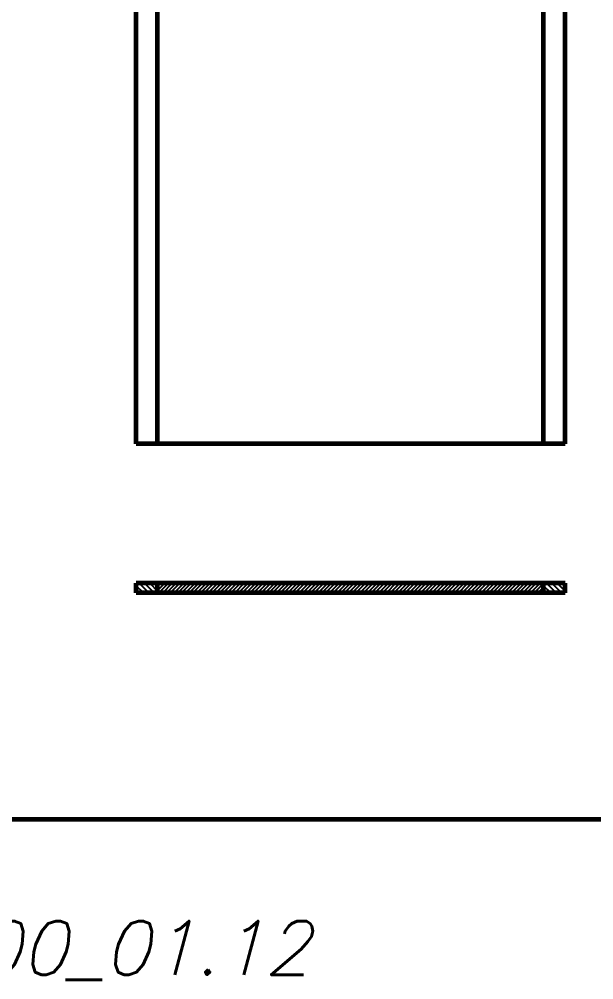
# Model space of a CAD drawing. Header units: inches. Extents: x -4554 to 14101, y -13650 to 2449.
# Drawn here: x 4120 to 5192, y -1000 to 792 of the extents above; entities that cross this region are included whole.
import ezdxf

# ---------------------------------------------------------------- set-up
doc = ezdxf.new("R2010")
doc.units = ezdxf.units.IN
doc.layers.add('Слой1', color=7, linetype='Continuous')
doc.styles.get("Standard").update_dxf_attribs({"font": 'txt.shx', "oblique": 15, "height": 5})

# ---------------------------------------------------------------- blocks, each defined once
blk = doc.blocks.new('*B246')
at = {"layer": 'Слой1', "linetype": 'Continuous'}
for p, q in [((4378, -273.2), (4391.2, -260)), ((4384.1, -260), (4378, -266.1)), ((4398.3, -260), (4380.3, -278)), ((4387.4, -278), (4405.4, -260)), ((4412.4, -260), (4394.4, -278)), ((4401.5, -278), (4419.5, -260)), ((4426.6, -260), (4408.6, -278)), ((4415.6, -278), (4433.6, -260)), ((4440.7, -260), (4422.7, -278)), ((4429.8, -278), (4447.8, -260)), ((4454.9, -260), (4436.9, -278)), ((4443.9, -278), (4461.9, -260)), ((4469, -260), (4451, -278)), ((4458.1, -278), (4476.1, -260)), ((4483.1, -260), (4465.1, -278)), ((4472.2, -278), (4490.2, -260)), ((4497.3, -260), (4479.3, -278)), ((4486.4, -278), (4504.4, -260)), ((4511.4, -260), (4493.4, -278)), ((4500.5, -278), (4518.5, -260)), ((4525.6, -260), (4507.6, -278)), ((4514.6, -278), (4532.6, -260)), ((4539.7, -260), (4521.7, -278)), ((4528.8, -278), (4546.8, -260)), ((4553.9, -260), (4535.9, -278)), ((4542.9, -278), (4560.9, -260)), ((4568, -260), (4550, -278)), ((4557.1, -278), (4575.1, -260)), ((4582.1, -260), (4564.1, -278)), ((4571.2, -278), (4589.2, -260)), ((4596.3, -260), (4578.3, -278)), ((4585.3, -278), (4603.3, -260)), ((4610.4, -260), (4592.4, -278)), ((4599.5, -278), (4617.5, -260)), ((4624.6, -260), (4606.6, -278)), ((4613.6, -278), (4631.6, -260)), ((4638.7, -260), (4620.7, -278)), ((4627.8, -278), (4645.8, -260)), ((4652.8, -260), (4634.8, -278)), ((4641.9, -278), (4659.9, -260)), ((4667, -260), (4649, -278)), ((4656.1, -278), (4674.1, -260)), ((4681.1, -260), (4663.1, -278)), ((4670.2, -278), (4688.2, -260)), ((4695.3, -260), (4677.3, -278)), ((4684.3, -278), (4702.3, -260)), ((4709.4, -260), (4691.4, -278)), ((4698.5, -278), (4716.5, -260)), ((4723.6, -260), (4705.6, -278)), ((4712.6, -278), (4730.6, -260)), ((4737.7, -260), (4719.7, -278)), ((4726.8, -278), (4744.8, -260)), ((4751.8, -260), (4733.8, -278)), ((4740.9, -278), (4758.9, -260)), ((4766, -260), (4748, -278)), ((4755.1, -278), (4773.1, -260)), ((4780.1, -260), (4762.1, -278)), ((4769.2, -278), (4787.2, -260)), ((4794.3, -260), (4776.3, -278)), ((4783.3, -278), (4801.3, -260)), ((4808.4, -260), (4790.4, -278)), ((4797.5, -278), (4815.5, -260)), ((4822.6, -260), (4804.6, -278)), ((4811.6, -278), (4829.6, -260)), ((4836.7, -260), (4818.7, -278)), ((4825.8, -278), (4843.8, -260)), ((4850.8, -260), (4832.8, -278)), ((4839.9, -278), (4857.9, -260)), ((4865, -260), (4847, -278)), ((4854, -278), (4872, -260)), ((4879.1, -260), (4861.1, -278)), ((4868.2, -278), (4886.2, -260)), ((4893.3, -260), (4875.3, -278)), ((4882.3, -278), (4900.3, -260)), ((4907.4, -260), (4889.4, -278)), ((4896.5, -278), (4914.5, -260)), ((4921.5, -260), (4903.5, -278)), ((4910.6, -278), (4928.6, -260)), ((4935.7, -260), (4917.7, -278)), ((4924.8, -278), (4942.8, -260)), ((4949.8, -260), (4931.8, -278)), ((4938.9, -278), (4956.9, -260)), ((4964, -260), (4946, -278)), ((4953, -278), (4971, -260)), ((4978.1, -260), (4960.1, -278)), ((4967.2, -278), (4985.2, -260)), ((4992.3, -260), (4974.3, -278)), ((4981.3, -278), (4999.3, -260)), ((5006.4, -260), (4988.4, -278)), ((4995.5, -278), (5013.5, -260)), ((5020.5, -260), (5002.5, -278)), ((5009.6, -278), (5027.6, -260)), ((5034.7, -260), (5016.7, -278)), ((5023.8, -278), (5041.8, -260)), ((5048.8, -260), (5030.8, -278)), ((5037.9, -278), (5055.9, -260)), ((5063, -260), (5045, -278)), ((5052, -278), (5070, -260)), ((5077.1, -260), (5059.1, -278)), ((5066.2, -278), (5084.2, -260)), ((5091.3, -260), (5073.3, -278)), ((5080.3, -278), (5098, -260.3)), ((5098, -267.4), (5087.4, -278)), ((5094.5, -278), (5098, -274.5))]:
    blk.add_line(p, q, dxfattribs=at)
blk = doc.blocks.new('*B247')
at = {"layer": 'Слой1', "linetype": 'Continuous'}
for p, q in [((5111.5, -278), (5098, -264.5)), ((5103.4, -260), (5121.4, -278)), ((5131.3, -278), (5113.3, -260)), ((5123.2, -260), (5138, -274.8)), ((5138, -264.9), (5133.1, -260)), ((5098, -274.4), (5101.6, -278))]:
    blk.add_line(p, q, dxfattribs=at)
blk = doc.blocks.new('*B248')
at = {"layer": 'Слой1', "linetype": 'Continuous'}
for p, q in [((4351.5, -278), (4338, -264.5)), ((4343.4, -260), (4361.4, -278)), ((4371.3, -278), (4353.3, -260)), ((4363.2, -260), (4378, -274.8)), ((4378, -264.9), (4373.1, -260)), ((4338, -274.4), (4341.6, -278))]:
    blk.add_line(p, q, dxfattribs=at)

msp = doc.modelspace()

# ---------------------------------------------------------------- linework, layer by layer
at = {"layer": 'Слой1', "color": 7, "linetype": 'Continuous', "lineweight": 60}
for p, q in [((4338, 0), (4338, 2100)), ((4378, 0), (4378, 2100)), ((5098, 0), (5098, 2100)), ((5138, 0), (5138, 2100)), ((5138, 0), (4338, 0)), ((5138, -260), (4338, -260)), ((4338, -278), (4338, -260)), ((4378, -278), (4378, -260)), ((5098, -278), (5098, -260)), ((5138, -278), (5138, -260)), ((5138, -278), (4338, -278))]:
    msp.add_line(p, q, dxfattribs=at)
at = {"layer": 'Слой1', "linetype": 'Continuous', "lineweight": 60}
msp.add_line((-3250, -700), (7250, -700), dxfattribs=at)

# ---------------------------------------------------------------- block references
at = {"layer": 'Слой1'}
for name in ['*B248', '*B246', '*B247']:
    msp.add_blockref(name, (0, 0), dxfattribs=at)

# ---------------------------------------------------------------- texts
at = {"layer": 'Слой1', "linetype": 'Continuous', "insert": (3000, -890), "char_height": 100, "width": 1918.177, "attachment_point": 1, "line_spacing_factor": 0.25}
msp.add_mtext('5000201-00_100_01.12', dxfattribs=at)

doc.saveas('drawing.dxf')
